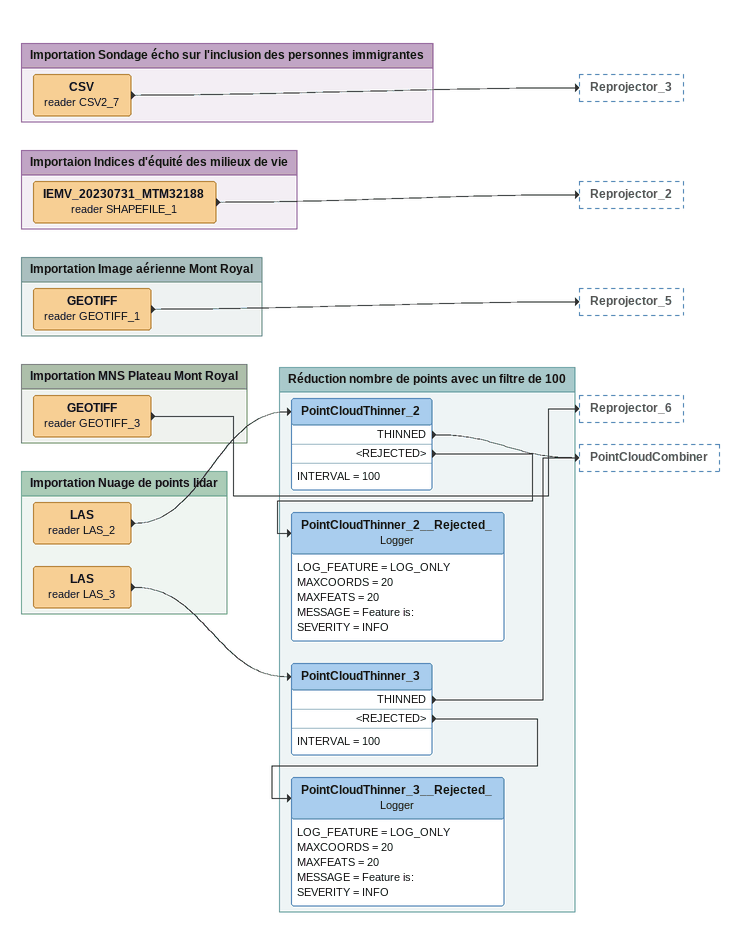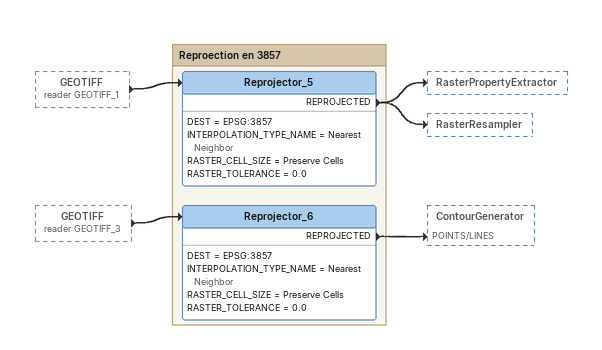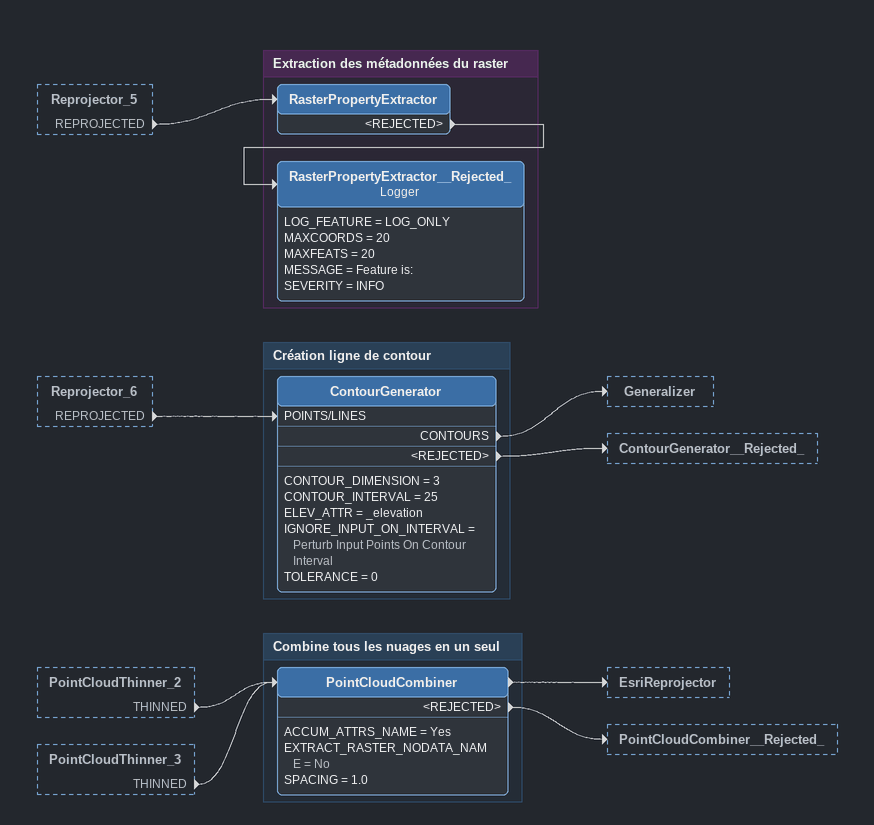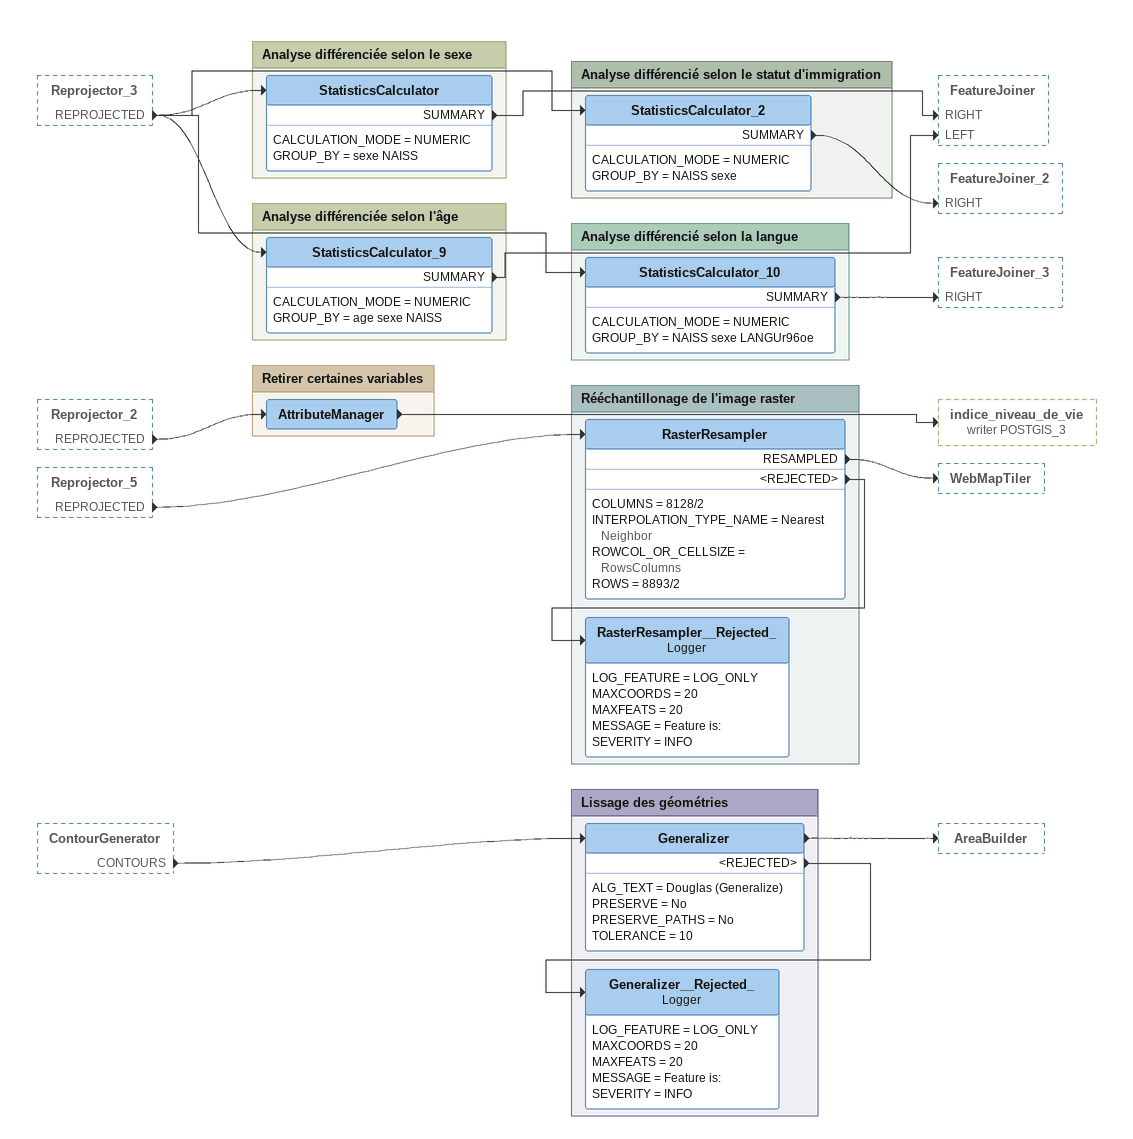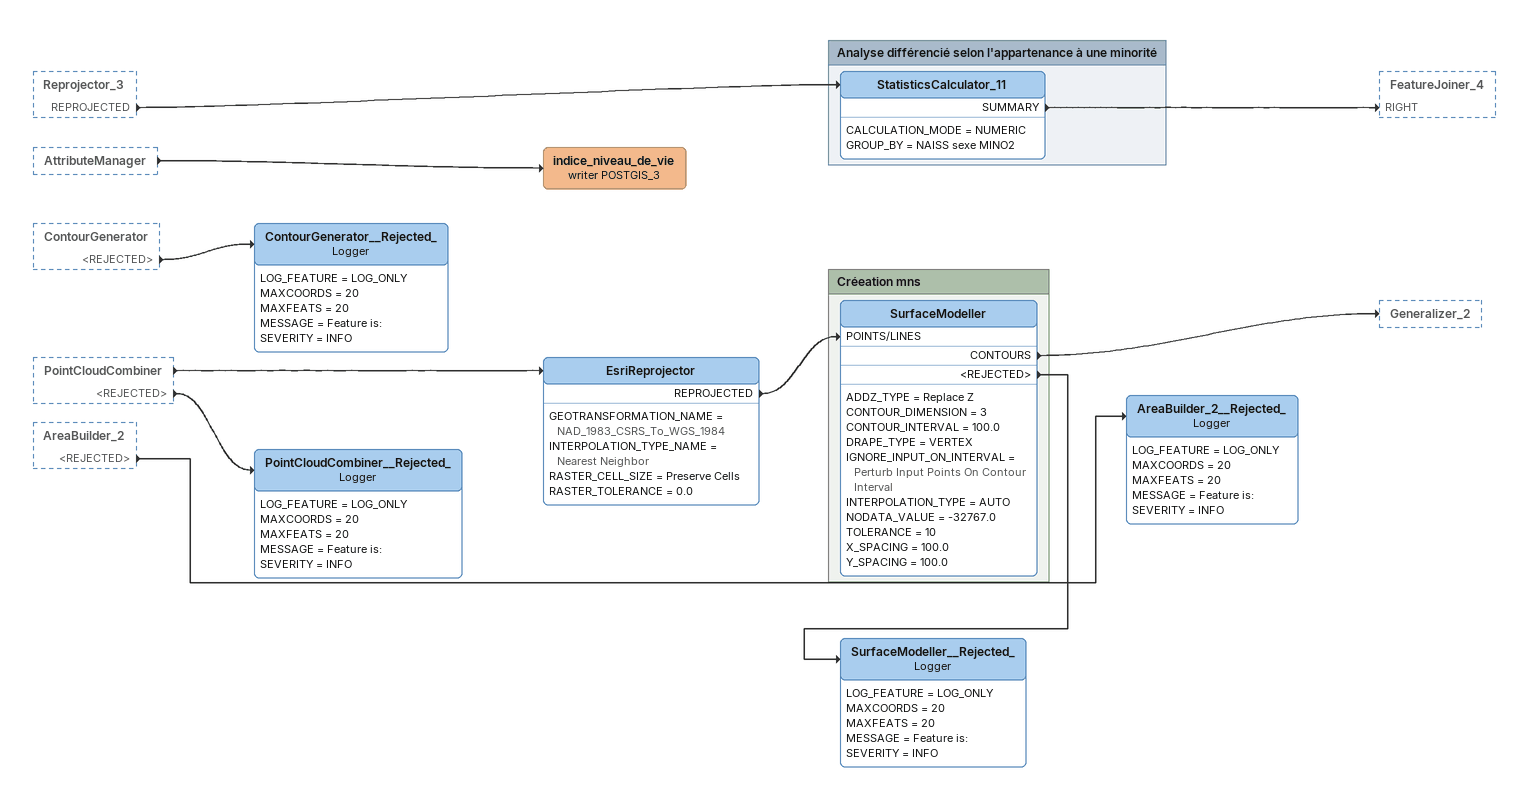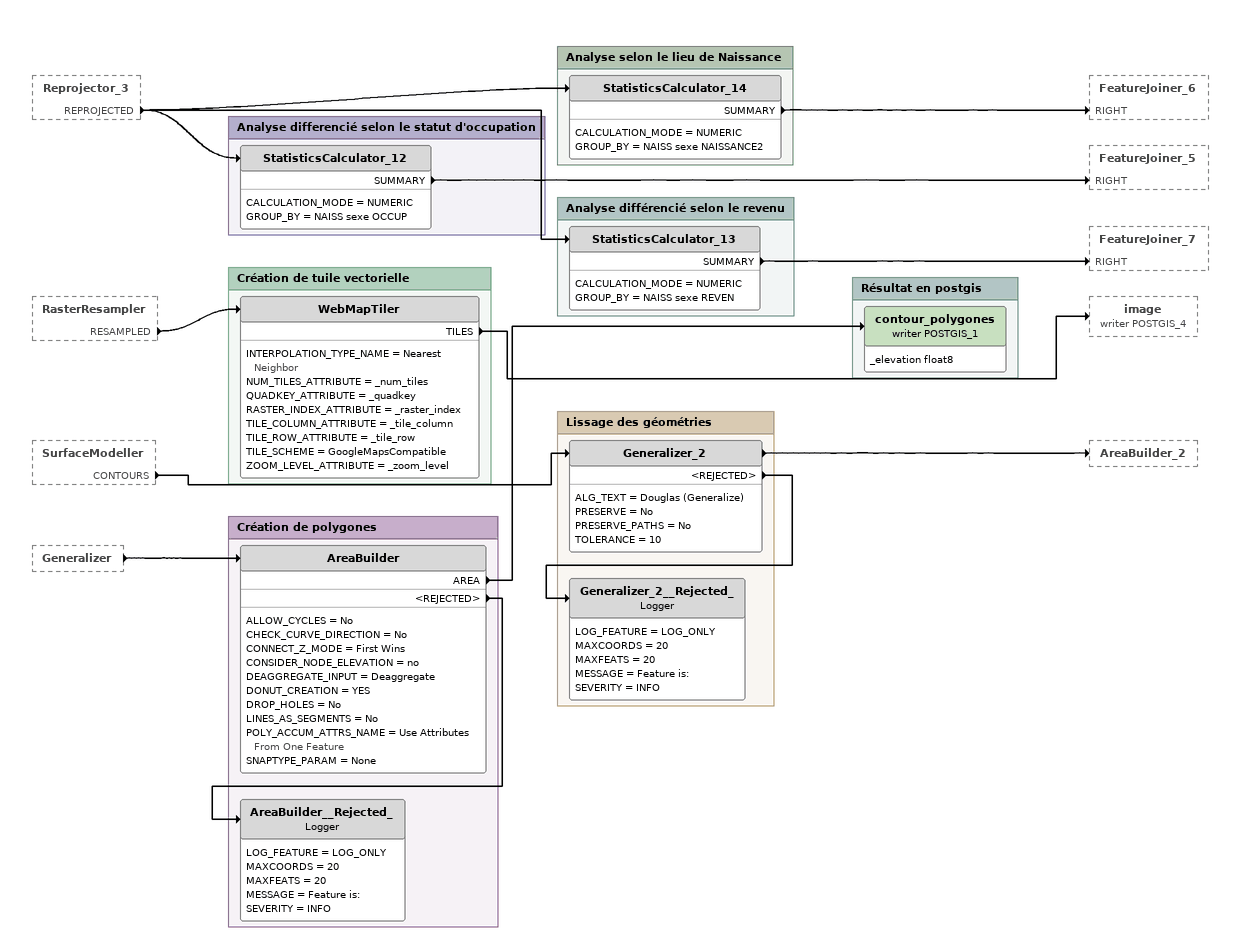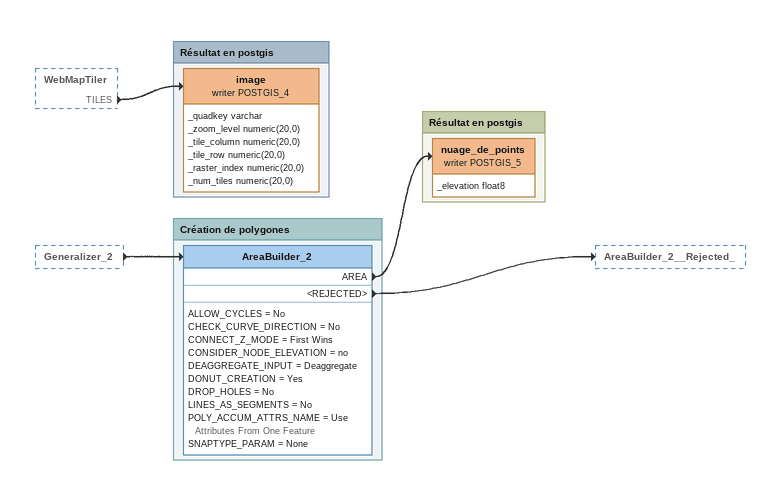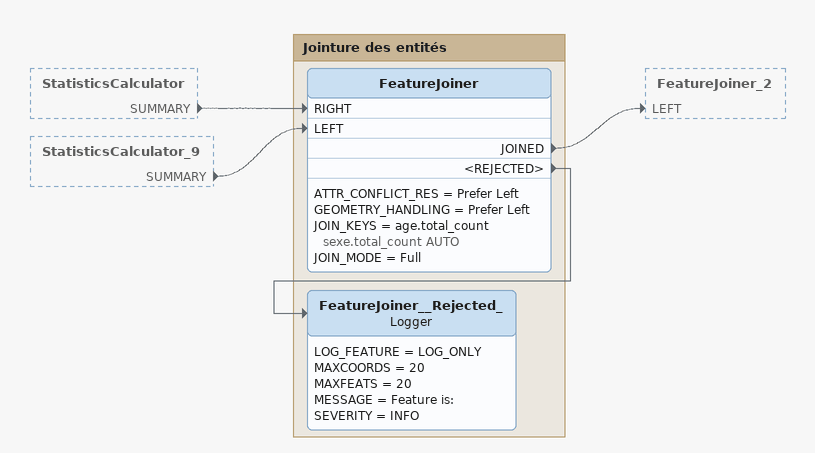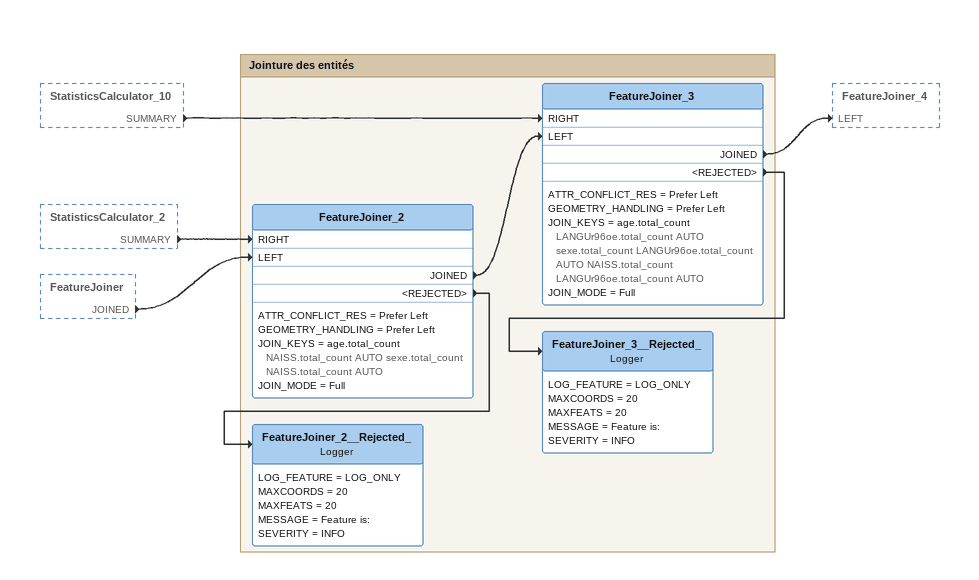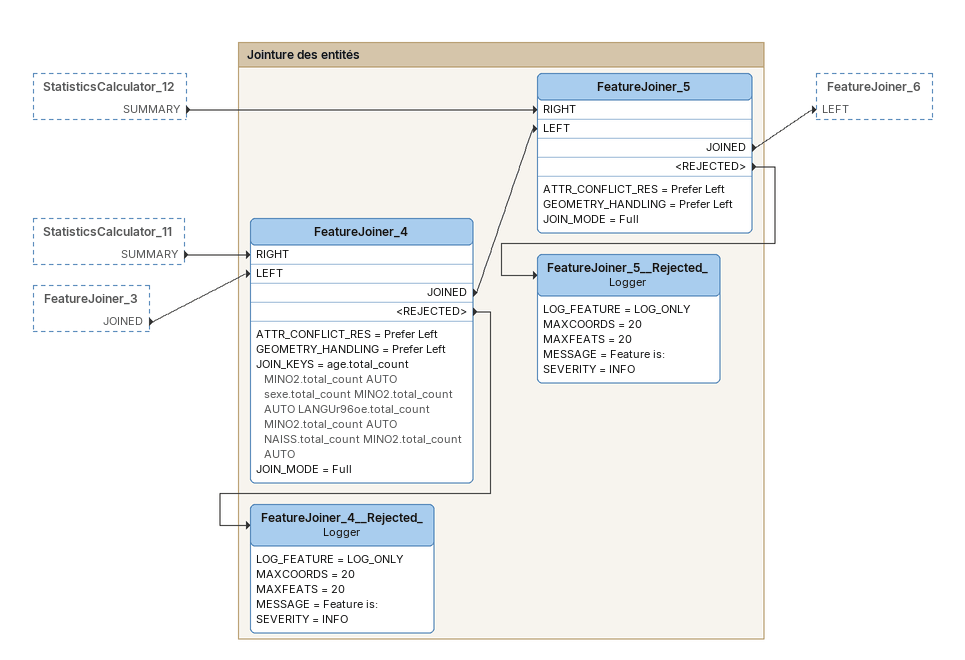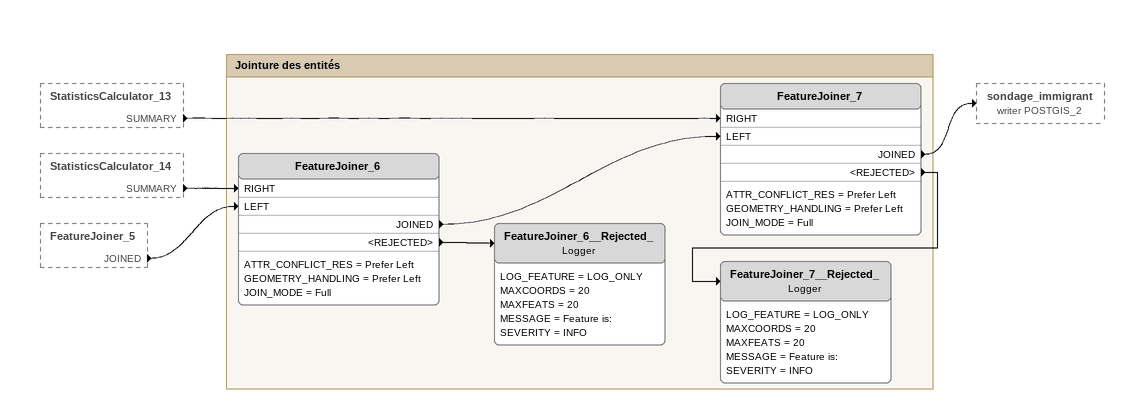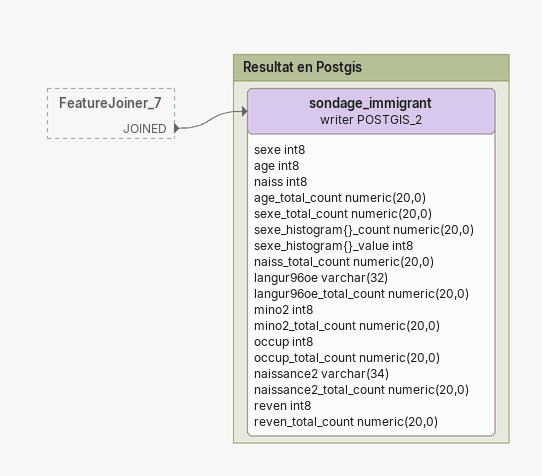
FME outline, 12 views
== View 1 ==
Bookmark: Importation Sondage écho sur l'inclusion des personnes immigrantes
CSV (reader CSV2_7)
    -> Reprojector_3

Bookmark: Importaion Indices d'équité des milieux de vie
IEMV_20230731_MTM32188 (reader SHAPEFILE_1)
    -> Reprojector_2

Bookmark: Importation Image aérienne Mont Royal
GEOTIFF (reader GEOTIFF_1)
    -> Reprojector_5

Bookmark: Importation MNS Plateau Mont Royal
GEOTIFF (reader GEOTIFF_3)
    -> Reprojector_6

Bookmark: Importation Nuage de points lidar
LAS (reader LAS_2)
    -> PointCloudThinner_2
LAS (reader LAS_3)
    -> PointCloudThinner_3

Bookmark: Réduction nombre de points avec un filtre de 100
PointCloudThinner_2
    INTERVAL = 100
    THINNED -> PointCloudCombiner
    <REJECTED> -> PointCloudThinner_2__Rejected_
PointCloudThinner_2__Rejected_: Logger
    LOG_FEATURE = LOG_ONLY
    MAXCOORDS = 20
    MAXFEATS = 20
    MESSAGE = Feature is:
    SEVERITY = INFO
PointCloudThinner_3
    INTERVAL = 100
    THINNED -> PointCloudCombiner
    <REJECTED> -> PointCloudThinner_3__Rejected_
PointCloudThinner_3__Rejected_: Logger
    LOG_FEATURE = LOG_ONLY
    MAXCOORDS = 20
    MAXFEATS = 20
    MESSAGE = Feature is:
    SEVERITY = INFO

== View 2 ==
GEOTIFF (reader GEOTIFF_1) [outside]
    -> Reprojector_5
GEOTIFF (reader GEOTIFF_3) [outside]
    -> Reprojector_6

Bookmark: Reproection en 3857
Reprojector_5
    DEST = EPSG:3857
    INTERPOLATION_TYPE_NAME = Nearest Neighbor
    RASTER_CELL_SIZE = Preserve Cells
    RASTER_TOLERANCE = 0.0
    REPROJECTED -> RasterPropertyExtractor
    REPROJECTED -> RasterResampler
Reprojector_6
    DEST = EPSG:3857
    INTERPOLATION_TYPE_NAME = Nearest Neighbor
    RASTER_CELL_SIZE = Preserve Cells
    RASTER_TOLERANCE = 0.0
    REPROJECTED -> ContourGenerator [POINTS/LINES]

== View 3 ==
Reprojector_5 [outside]
    REPROJECTED -> RasterPropertyExtractor
Reprojector_6 [outside]
    REPROJECTED -> ContourGenerator [POINTS/LINES]
PointCloudThinner_2 [outside]
    THINNED -> PointCloudCombiner
PointCloudThinner_3 [outside]
    THINNED -> PointCloudCombiner

Bookmark: Extraction des métadonnées du raster
RasterPropertyExtractor
    <REJECTED> -> RasterPropertyExtractor__Rejected_
RasterPropertyExtractor__Rejected_: Logger
    LOG_FEATURE = LOG_ONLY
    MAXCOORDS = 20
    MAXFEATS = 20
    MESSAGE = Feature is:
    SEVERITY = INFO

Bookmark: Création ligne de contour
ContourGenerator
    CONTOUR_DIMENSION = 3
    CONTOUR_INTERVAL = 25
    ELEV_ATTR = _elevation
    IGNORE_INPUT_ON_INTERVAL = Perturb Input Points On Contour Interval
    TOLERANCE = 0
    CONTOURS -> Generalizer
    <REJECTED> -> ContourGenerator__Rejected_

Bookmark: Combine tous les nuages en un seul
PointCloudCombiner
    ACCUM_ATTRS_NAME = Yes
    EXTRACT_RASTER_NODATA_NAME = No
    SPACING = 1.0
    -> EsriReprojector
    <REJECTED> -> PointCloudCombiner__Rejected_

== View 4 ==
Reprojector_3 [outside]
    REPROJECTED -> StatisticsCalculator
    REPROJECTED -> StatisticsCalculator_2
    REPROJECTED -> StatisticsCalculator_9
    REPROJECTED -> StatisticsCalculator_10
Reprojector_2 [outside]
    REPROJECTED -> AttributeManager
Reprojector_5 [outside]
    REPROJECTED -> RasterResampler
ContourGenerator [outside]
    CONTOURS -> Generalizer

Bookmark: Analyse différenciée selon le sexe
StatisticsCalculator
    CALCULATION_MODE = NUMERIC
    GROUP_BY = sexe NAISS
    SUMMARY -> FeatureJoiner [RIGHT]

Bookmark: Analyse différencié selon le statut d'immigration
StatisticsCalculator_2
    CALCULATION_MODE = NUMERIC
    GROUP_BY = NAISS sexe
    SUMMARY -> FeatureJoiner_2 [RIGHT]

Bookmark: Analyse différenciée selon l'âge
StatisticsCalculator_9
    CALCULATION_MODE = NUMERIC
    GROUP_BY = age sexe NAISS
    SUMMARY -> FeatureJoiner [LEFT]

Bookmark: Analyse différencié selon la langue
StatisticsCalculator_10
    CALCULATION_MODE = NUMERIC
    GROUP_BY = NAISS sexe LANGUr96oe
    SUMMARY -> FeatureJoiner_3 [RIGHT]

Bookmark: Retirer certaines variables
AttributeManager
    -> indice_niveau_de_vie (writer POSTGIS_3)

Bookmark: Rééchantillonage de l'image raster
RasterResampler
    COLUMNS = 8128/2
    INTERPOLATION_TYPE_NAME = Nearest Neighbor
    ROWCOL_OR_CELLSIZE = RowsColumns
    ROWS = 8893/2
    RESAMPLED -> WebMapTiler
    <REJECTED> -> RasterResampler__Rejected_
RasterResampler__Rejected_: Logger
    LOG_FEATURE = LOG_ONLY
    MAXCOORDS = 20
    MAXFEATS = 20
    MESSAGE = Feature is:
    SEVERITY = INFO

Bookmark: Lissage des géométries
Generalizer
    ALG_TEXT = Douglas (Generalize)
    PRESERVE = No
    PRESERVE_PATHS = No
    TOLERANCE = 10
    -> AreaBuilder
    <REJECTED> -> Generalizer__Rejected_
Generalizer__Rejected_: Logger
    LOG_FEATURE = LOG_ONLY
    MAXCOORDS = 20
    MAXFEATS = 20
    MESSAGE = Feature is:
    SEVERITY = INFO

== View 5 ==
Reprojector_3 [outside]
    REPROJECTED -> StatisticsCalculator_11
AttributeManager [outside]
    -> indice_niveau_de_vie (writer POSTGIS_3)
ContourGenerator [outside]
    <REJECTED> -> ContourGenerator__Rejected_
PointCloudCombiner [outside]
    -> EsriReprojector
    <REJECTED> -> PointCloudCombiner__Rejected_
AreaBuilder_2 [outside]
    <REJECTED> -> AreaBuilder_2__Rejected_
indice_niveau_de_vie (writer POSTGIS_3)
ContourGenerator__Rejected_: Logger
    LOG_FEATURE = LOG_ONLY
    MAXCOORDS = 20
    MAXFEATS = 20
    MESSAGE = Feature is:
    SEVERITY = INFO
EsriReprojector
    GEOTRANSFORMATION_NAME = NAD_1983_CSRS_To_WGS_1984
    INTERPOLATION_TYPE_NAME = Nearest Neighbor
    RASTER_CELL_SIZE = Preserve Cells
    RASTER_TOLERANCE = 0.0
    REPROJECTED -> SurfaceModeller [POINTS/LINES]
AreaBuilder_2__Rejected_: Logger
    LOG_FEATURE = LOG_ONLY
    MAXCOORDS = 20
    MAXFEATS = 20
    MESSAGE = Feature is:
    SEVERITY = INFO
SurfaceModeller__Rejected_: Logger
    LOG_FEATURE = LOG_ONLY
    MAXCOORDS = 20
    MAXFEATS = 20
    MESSAGE = Feature is:
    SEVERITY = INFO
PointCloudCombiner__Rejected_: Logger
    LOG_FEATURE = LOG_ONLY
    MAXCOORDS = 20
    MAXFEATS = 20
    MESSAGE = Feature is:
    SEVERITY = INFO

Bookmark: Analyse différencié selon l'appartenance à une minorité
StatisticsCalculator_11
    CALCULATION_MODE = NUMERIC
    GROUP_BY = NAISS sexe MINO2
    SUMMARY -> FeatureJoiner_4 [RIGHT]

Bookmark: Créeation mns
SurfaceModeller
    ADDZ_TYPE = Replace Z
    CONTOUR_DIMENSION = 3
    CONTOUR_INTERVAL = 100.0
    DRAPE_TYPE = VERTEX
    IGNORE_INPUT_ON_INTERVAL = Perturb Input Points On Contour Interval
    INTERPOLATION_TYPE = AUTO
    NODATA_VALUE = -32767.0
    TOLERANCE = 10
    X_SPACING = 100.0
    Y_SPACING = 100.0
    CONTOURS -> Generalizer_2
    <REJECTED> -> SurfaceModeller__Rejected_

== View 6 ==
Reprojector_3 [outside]
    REPROJECTED -> StatisticsCalculator_12
    REPROJECTED -> StatisticsCalculator_13
    REPROJECTED -> StatisticsCalculator_14
RasterResampler [outside]
    RESAMPLED -> WebMapTiler
SurfaceModeller [outside]
    CONTOURS -> Generalizer_2
Generalizer [outside]
    -> AreaBuilder

Bookmark: Analyse selon le lieu de Naissance
StatisticsCalculator_14
    CALCULATION_MODE = NUMERIC
    GROUP_BY = NAISS sexe NAISSANCE2
    SUMMARY -> FeatureJoiner_6 [RIGHT]

Bookmark: Analyse differencié selon le statut d'occupation
StatisticsCalculator_12
    CALCULATION_MODE = NUMERIC
    GROUP_BY = NAISS sexe OCCUP
    SUMMARY -> FeatureJoiner_5 [RIGHT]

Bookmark: Analyse différencié selon le revenu
StatisticsCalculator_13
    CALCULATION_MODE = NUMERIC
    GROUP_BY = NAISS sexe REVEN
    SUMMARY -> FeatureJoiner_7 [RIGHT]

Bookmark: Création de tuile vectorielle
WebMapTiler
    INTERPOLATION_TYPE_NAME = Nearest Neighbor
    NUM_TILES_ATTRIBUTE = _num_tiles
    QUADKEY_ATTRIBUTE = _quadkey
    RASTER_INDEX_ATTRIBUTE = _raster_index
    TILE_COLUMN_ATTRIBUTE = _tile_column
    TILE_ROW_ATTRIBUTE = _tile_row
    TILE_SCHEME = GoogleMapsCompatible
    ZOOM_LEVEL_ATTRIBUTE = _zoom_level
    TILES -> image (writer POSTGIS_4)

Bookmark: Création de polygones
AreaBuilder
    ALLOW_CYCLES = No
    CHECK_CURVE_DIRECTION = No
    CONNECT_Z_MODE = First Wins
    CONSIDER_NODE_ELEVATION = no
    DEAGGREGATE_INPUT = Deaggregate
    DONUT_CREATION = YES
    DROP_HOLES = No
    LINES_AS_SEGMENTS = No
    POLY_ACCUM_ATTRS_NAME = Use Attributes From One Feature
    SNAPTYPE_PARAM = None
    AREA -> contour_polygones (writer POSTGIS_1)
    <REJECTED> -> AreaBuilder__Rejected_
AreaBuilder__Rejected_: Logger
    LOG_FEATURE = LOG_ONLY
    MAXCOORDS = 20
    MAXFEATS = 20
    MESSAGE = Feature is:
    SEVERITY = INFO

Bookmark: Résultat en postgis
contour_polygones (writer POSTGIS_1)
    attributes: _elevation float8

Bookmark: Lissage des géométries
Generalizer_2
    ALG_TEXT = Douglas (Generalize)
    PRESERVE = No
    PRESERVE_PATHS = No
    TOLERANCE = 10
    -> AreaBuilder_2
    <REJECTED> -> Generalizer_2__Rejected_
Generalizer_2__Rejected_: Logger
    LOG_FEATURE = LOG_ONLY
    MAXCOORDS = 20
    MAXFEATS = 20
    MESSAGE = Feature is:
    SEVERITY = INFO

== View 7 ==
WebMapTiler [outside]
    TILES -> image (writer POSTGIS_4)
Generalizer_2 [outside]
    -> AreaBuilder_2

Bookmark: Résultat en postgis
image (writer POSTGIS_4)
    attributes: _quadkey varchar, _zoom_level numeric(20,0), _tile_column numeric(20,0), _tile_row numeric(20,0), _raster_index numeric(20,0), _num_tiles numeric(20,0)

Bookmark: Création de polygones
AreaBuilder_2
    ALLOW_CYCLES = No
    CHECK_CURVE_DIRECTION = No
    CONNECT_Z_MODE = First Wins
    CONSIDER_NODE_ELEVATION = no
    DEAGGREGATE_INPUT = Deaggregate
    DONUT_CREATION = Yes
    DROP_HOLES = No
    LINES_AS_SEGMENTS = No
    POLY_ACCUM_ATTRS_NAME = Use Attributes From One Feature
    SNAPTYPE_PARAM = None
    AREA -> nuage_de_points (writer POSTGIS_5)
    <REJECTED> -> AreaBuilder_2__Rejected_

Bookmark: Résultat en postgis
nuage_de_points (writer POSTGIS_5)
    attributes: _elevation float8

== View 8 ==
StatisticsCalculator [outside]
    SUMMARY -> FeatureJoiner [RIGHT]
StatisticsCalculator_9 [outside]
    SUMMARY -> FeatureJoiner [LEFT]

Bookmark: Jointure des entités
FeatureJoiner
    ATTR_CONFLICT_RES = Prefer Left
    GEOMETRY_HANDLING = Prefer Left
    JOIN_KEYS = age.total_count sexe.total_count AUTO
    JOIN_MODE = Full
    JOINED -> FeatureJoiner_2 [LEFT]
    <REJECTED> -> FeatureJoiner__Rejected_
FeatureJoiner__Rejected_: Logger
    LOG_FEATURE = LOG_ONLY
    MAXCOORDS = 20
    MAXFEATS = 20
    MESSAGE = Feature is:
    SEVERITY = INFO

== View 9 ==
StatisticsCalculator_10 [outside]
    SUMMARY -> FeatureJoiner_3 [RIGHT]
StatisticsCalculator_2 [outside]
    SUMMARY -> FeatureJoiner_2 [RIGHT]
FeatureJoiner [outside]
    JOINED -> FeatureJoiner_2 [LEFT]

Bookmark: Jointure des entités
FeatureJoiner_2
    ATTR_CONFLICT_RES = Prefer Left
    GEOMETRY_HANDLING = Prefer Left
    JOIN_KEYS = age.total_count NAISS.total_count AUTO sexe.total_count NAISS.total_count AUTO
    JOIN_MODE = Full
    JOINED -> FeatureJoiner_3 [LEFT]
    <REJECTED> -> FeatureJoiner_2__Rejected_
FeatureJoiner_2__Rejected_: Logger
    LOG_FEATURE = LOG_ONLY
    MAXCOORDS = 20
    MAXFEATS = 20
    MESSAGE = Feature is:
    SEVERITY = INFO
FeatureJoiner_3
    ATTR_CONFLICT_RES = Prefer Left
    GEOMETRY_HANDLING = Prefer Left
    JOIN_KEYS = age.total_count LANGUr96oe.total_count AUTO sexe.total_count LANGUr96oe.total_count AUTO NAISS.total_count LANGUr96oe.total_count AUTO
    JOIN_MODE = Full
    JOINED -> FeatureJoiner_4 [LEFT]
    <REJECTED> -> FeatureJoiner_3__Rejected_
FeatureJoiner_3__Rejected_: Logger
    LOG_FEATURE = LOG_ONLY
    MAXCOORDS = 20
    MAXFEATS = 20
    MESSAGE = Feature is:
    SEVERITY = INFO

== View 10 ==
StatisticsCalculator_12 [outside]
    SUMMARY -> FeatureJoiner_5 [RIGHT]
StatisticsCalculator_11 [outside]
    SUMMARY -> FeatureJoiner_4 [RIGHT]
FeatureJoiner_3 [outside]
    JOINED -> FeatureJoiner_4 [LEFT]

Bookmark: Jointure des entités
FeatureJoiner_4
    ATTR_CONFLICT_RES = Prefer Left
    GEOMETRY_HANDLING = Prefer Left
    JOIN_KEYS = age.total_count MINO2.total_count AUTO sexe.total_count MINO2.total_count AUTO LANGUr96oe.total_count MINO2.total_count AUTO NAISS.total_count MINO2.total_count AUTO
    JOIN_MODE = Full
    JOINED -> FeatureJoiner_5 [LEFT]
    <REJECTED> -> FeatureJoiner_4__Rejected_
FeatureJoiner_4__Rejected_: Logger
    LOG_FEATURE = LOG_ONLY
    MAXCOORDS = 20
    MAXFEATS = 20
    MESSAGE = Feature is:
    SEVERITY = INFO
FeatureJoiner_5
    ATTR_CONFLICT_RES = Prefer Left
    GEOMETRY_HANDLING = Prefer Left
    JOIN_MODE = Full
    JOINED -> FeatureJoiner_6 [LEFT]
    <REJECTED> -> FeatureJoiner_5__Rejected_
FeatureJoiner_5__Rejected_: Logger
    LOG_FEATURE = LOG_ONLY
    MAXCOORDS = 20
    MAXFEATS = 20
    MESSAGE = Feature is:
    SEVERITY = INFO

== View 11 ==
StatisticsCalculator_13 [outside]
    SUMMARY -> FeatureJoiner_7 [RIGHT]
StatisticsCalculator_14 [outside]
    SUMMARY -> FeatureJoiner_6 [RIGHT]
FeatureJoiner_5 [outside]
    JOINED -> FeatureJoiner_6 [LEFT]

Bookmark: Jointure des entités
FeatureJoiner_6
    ATTR_CONFLICT_RES = Prefer Left
    GEOMETRY_HANDLING = Prefer Left
    JOIN_MODE = Full
    JOINED -> FeatureJoiner_7 [LEFT]
    <REJECTED> -> FeatureJoiner_6__Rejected_
FeatureJoiner_6__Rejected_: Logger
    LOG_FEATURE = LOG_ONLY
    MAXCOORDS = 20
    MAXFEATS = 20
    MESSAGE = Feature is:
    SEVERITY = INFO
FeatureJoiner_7
    ATTR_CONFLICT_RES = Prefer Left
    GEOMETRY_HANDLING = Prefer Left
    JOIN_MODE = Full
    JOINED -> sondage_immigrant (writer POSTGIS_2)
    <REJECTED> -> FeatureJoiner_7__Rejected_
FeatureJoiner_7__Rejected_: Logger
    LOG_FEATURE = LOG_ONLY
    MAXCOORDS = 20
    MAXFEATS = 20
    MESSAGE = Feature is:
    SEVERITY = INFO

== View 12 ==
FeatureJoiner_7 [outside]
    JOINED -> sondage_immigrant (writer POSTGIS_2)

Bookmark: Resultat en Postgis
sondage_immigrant (writer POSTGIS_2)
    attributes: sexe int8, age int8, naiss int8, age_total_count numeric(20,0), sexe_total_count numeric(20,0), sexe_histogram{}_count numeric(20,0), sexe_histogram{}_value int8, naiss_total_count numeric(20,0), langur96oe varchar(32), langur96oe_total_count numeric(20,0), mino2 int8, mino2_total_count numeric(20,0), occup int8, occup_total_count numeric(20,0), naissance2 varchar(34), naissance2_total_count numeric(20,0), reven int8, reven_total_count numeric(20,0)
